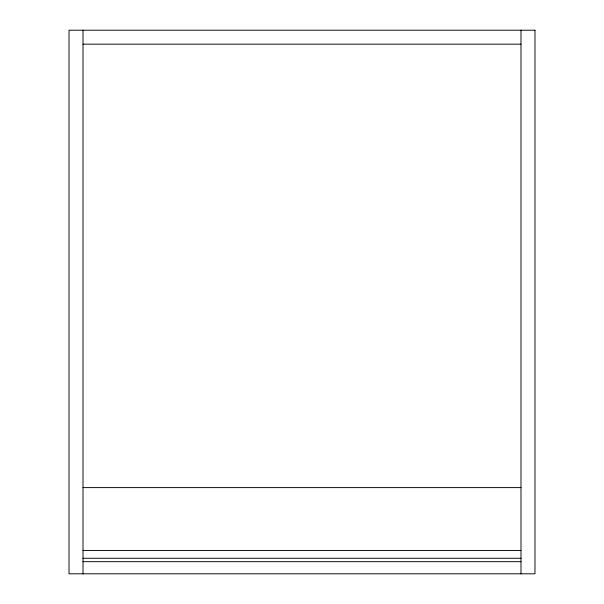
<?xml version="1.0" encoding="UTF-8"?>
<svg xmlns="http://www.w3.org/2000/svg" width="604" height="604" viewBox="0 0 604 604"><rect width="100%" height="100%" fill="white"/><g stroke="black" fill="none" stroke-linecap="round" stroke-linejoin="round"><path stroke-width="0.91" d="M83.005 44.175L520.995 44.175M83.005 487.602L520.995 487.602M83.005 550.501L520.995 550.501M83.005 558.27L520.995 558.27M83.005 561.682L520.995 561.682M520.995 30.2L520.995 573.8M83.005 30.2L83.005 573.8M534.97 30.2L69.03 30.2L69.03 573.8L534.97 573.8L534.97 30.2"/></g></svg>
